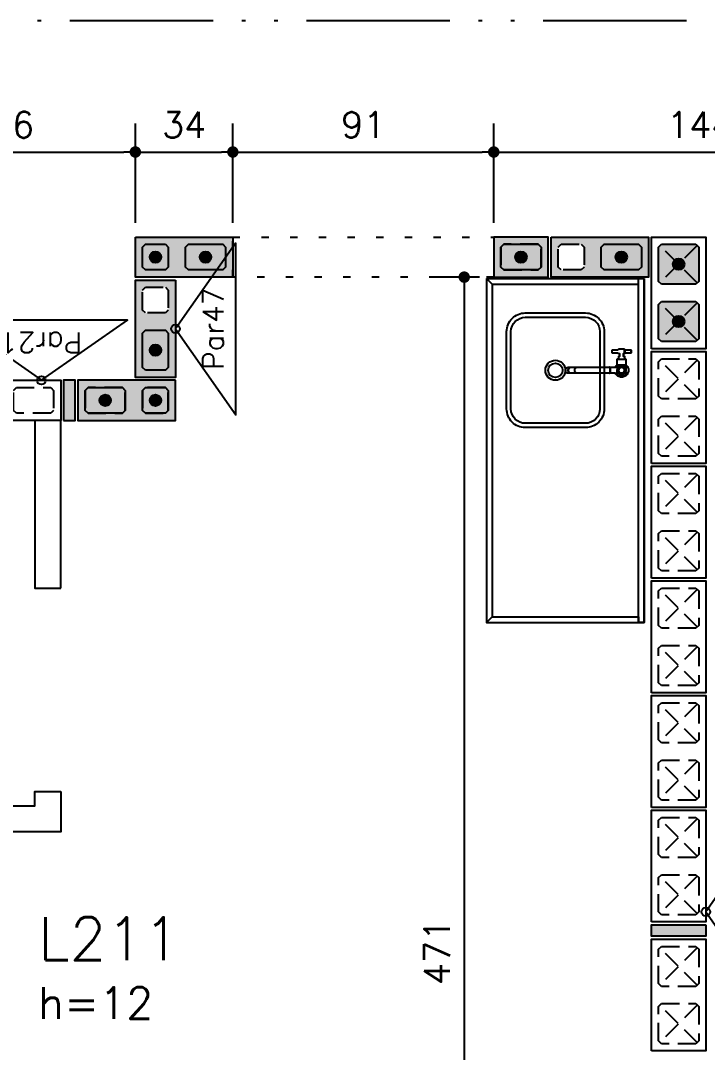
# Model space of a CAD drawing. Extents: x -14651 to 3496, y -7403 to -1290.
# Drawn here: x 2634.5 to 2874, y -6949.1 to -6589.1 of the extents above; entities that cross this region are included whole.
import ezdxf
from ezdxf.enums import TextEntityAlignment as Align

# ---------------------------------------------------------------- set-up
doc = ezdxf.new("R2010")
doc.units = 0
doc.header["$LTSCALE"] = 25
for name, pattern in [('DASHED2', [0.375, 0.25, -0.125]), ('ESTILO_TQS_0002', [0.4, 0.1, -0.3]), ('ESTILO_TQS_0004', [3.3, 2, -0.4, 0.05, -0.4, 0.05, -0.4])]:
    doc.linetypes.add(name, pattern=pattern)
for name, color, linetype in [('203', 1, 'DASHED2'), ('213', 252, 'Continuous'), ('241', 2, 'Continuous'), ('247', 50, 'Continuous'), ('248', 100, 'Continuous'), ('253', 251, 'Continuous'), ('ALVENARIA NÃO ESTRUTURAL', 242, 'Continuous'), ('Arranque', 14, 'Continuous'), ('COTA', 1, 'Continuous'), ('EIXOS', 1, 'ESTILO_TQS_0004'), ('FERRO', 5, 'Continuous'), ('L-D', 2, 'Continuous'), ('L-N', 4, 'Continuous'), ('PORTA', 3, 'ESTILO_TQS_0002'), ('PROJ', 252, 'Continuous')]:
    doc.layers.add(name, color=color, linetype=linetype)
doc.styles.add('COTA', font='romans.shx')
doc.styles.get("Standard").update_dxf_attribs({"font": 'romans.shx'})
doc.dimstyles.new('forma', dxfattribs={"dimscale": 5, "dimtxt": 1.8, "dimasz": 0.8, "dimexe": 2, "dimexo": 1, "dimgap": 1, "dimtad": 1, "dimdec": 1, "dimzin": 9, "dimtxsty": 'COTA', "dimblk1": 'DOT', "dimblk2": 'DOT', "dimsah": 1, "dimcen": 0, "dimdle": 1, "dimclrd": 256, "dimclre": 256, "dimclrt": 2, "dimadec": 0, "dimazin": 0, "dimtfac": 1, "dimtdec": 0, "dimtmove": 0, "dimatfit": 3, "dimfxl": 1, "dimtolj": 1, "dimtzin": 0, "dimarcsym": 0})

# ---------------------------------------------------------------- blocks, each defined once
blk = doc.blocks.new('P4020')
blk.add_lwpolyline([(-19.5, -9.5), (19.5, -9.5), (19.5, 9.5), (-19.5, 9.5), (-19.5, -9.5)])
at = {"color": 1, "linetype": 'DASHED2'}
for points in [[(-17, -6), (-16, -7), (-4, -7), (-3, -6), (-3, 6), (-4, 7), (-16, 7), (-17, 6), (-17, -6)], [(3, -6), (4, -7), (16, -7), (17, -6), (17, 6), (16, 7), (4, 7), (3, 6), (3, -6)]]:
    blk.add_lwpolyline(points, dxfattribs=at)
at = {"layer": '203', "color": 253}
for p, q in [((-16.5, 6.5), (-3.5, -6.5)), ((-3.5, 6.5), (-16.5, -6.5)), ((16.5, 6.5), (3.5, -6.5)), ((3.5, 6.5), (16.5, -6.5))]:
    blk.add_line(p, q, dxfattribs=at)
blk = doc.blocks.new('P0520')
at = {"layer": '253'}
blk.add_hatch(color=129, dxfattribs=at).paths.add_polyline_path([(2, 9.5), (-2, 9.5), (-2, -9.5), (2, -9.5)])
blk.add_lwpolyline([(2, 9.5), (-2, 9.5), (-2, -9.5), (2, -9.5), (2, 9.5)])
blk = doc.blocks.new('P4015', base_point=(5842102.11612, -8124149.02973))
blk.add_lwpolyline([(5842082.61612, -8124156.02973), (5842121.61612, -8124156.02973), (5842121.61612, -8124142.02973), (5842082.61612, -8124142.02973), (5842082.61612, -8124156.02973)])
at = {"color": 1, "linetype": 'DASHED2'}
for points in [[(5842085.11612, -8124152.52973), (5842086.11612, -8124153.52973), (5842098.11612, -8124153.52973), (5842099.11612, -8124152.52973), (5842099.11612, -8124145.52973), (5842098.11612, -8124144.52973), (5842086.11612, -8124144.52973), (5842085.11612, -8124145.52973), (5842085.11612, -8124152.52973)], [(5842105.11612, -8124152.52973), (5842106.11612, -8124153.52973), (5842118.11612, -8124153.52973), (5842119.11612, -8124152.52973), (5842119.11612, -8124145.52973), (5842118.11612, -8124144.52973), (5842106.11612, -8124144.52973), (5842105.11612, -8124145.52973), (5842105.11612, -8124152.52973)]]:
    blk.add_lwpolyline(points, dxfattribs=at)
blk = doc.blocks.new('P3515')
at = {"layer": '248'}
h = blk.add_hatch(color=100, dxfattribs=at)
h.paths.add_polyline_path([(17, 7), (-17, 7), (-17, -7), (17, -7)])
h.paths.add_polyline_path([(-5.5, -3.5), (-6.5, -4.5), (-13.5, -4.5), (-14.5, -3.5), (-14.5, 3.5), (-13.5, 4.5), (-6.5, 4.5), (-5.5, 3.5)], flags=16)
h.paths.add_polyline_path([(0.5, 3.5), (1.5, 4.5), (13.5, 4.5), (14.5, 3.5), (14.5, -3.5), (13.5, -4.5), (1.5, -4.5), (0.5, -3.5)], flags=16)
blk.add_lwpolyline([(-17, -7), (17, -7), (17, 7), (-17, 7), (-17, -7)])
at = {"color": 1, "linetype": 'DASHED2'}
for points in [[(-14.5, -3.5), (-13.5, -4.5), (-6.5, -4.5), (-5.5, -3.5), (-5.5, 3.5), (-6.5, 4.5), (-13.5, 4.5), (-14.5, 3.5), (-14.5, -3.5)], [(0.5, -3.5), (1.5, -4.5), (13.5, -4.5), (14.5, -3.5), (14.5, 3.5), (13.5, 4.5), (1.5, 4.5), (0.5, 3.5), (0.5, -3.5)]]:
    blk.add_lwpolyline(points, dxfattribs=at)
blk = doc.blocks.new('P0515')
at = {"layer": '253'}
blk.add_hatch(color=210, dxfattribs=at).paths.add_polyline_path([(-2, -7), (2, -7), (2, 7), (-2, 7)])
blk.add_lwpolyline([(-2, -7), (2, -7), (2, 7), (-2, 7), (-2, -7)])
blk = doc.blocks.new('P2015')
at = {"layer": '247'}
h = blk.add_hatch(color=50, dxfattribs=at)
h.paths.add_polyline_path([(9.5, 7), (-9.5, 7), (-9.5, -7), (9.5, -7)])
h.paths.add_polyline_path([(6, -4.5), (-6, -4.5), (-7, -3.5), (-7, 3.5), (-6, 4.5), (6, 4.5), (7, 3.5), (7, -3.5)], flags=16)
blk.add_lwpolyline([(-9.5, -7), (9.5, -7), (9.5, 7), (-9.5, 7), (-9.5, -7)])
at = {"color": 1, "linetype": 'DASHED2'}
blk.add_lwpolyline([(-7, -3.5), (-6, -4.5), (6, -4.5), (7, -3.5), (7, 3.5), (6, 4.5), (-6, 4.5), (-7, 3.5), (-7, -3.5)], dxfattribs=at)
blk = doc.blocks.new('GR-1409')
at = {"layer": '213'}
h = blk.add_hatch(color=256, dxfattribs=at)
h.paths.add_polyline_path([(-6, 4.5), (-7, 3.5), (-7, -3.5), (-6, -4.5), (6, -4.5), (7, -3.5), (7, 3.5), (6, 4.5)])
h.paths.add_polyline_path([(-2, 0, 1), (2, 0, 1)], flags=16)
at = {"layer": 'Arranque'}
blk.add_hatch(color=256, dxfattribs=at).paths.add_polyline_path([(-2, 0, 1), (2, 0, 1)])
at = {"layer": '213'}
blk.add_lwpolyline([(-7, 3.5), (-6, 4.5), (6, 4.5), (7, 3.5), (7, -3.5), (6, -4.5), (-6, -4.5), (-7, -3.5), (-7, 3.5)], dxfattribs=at)
at = {"layer": 'FERRO', "linetype": 'Continuous'}
blk.add_circle((0, 0), 2, dxfattribs=at)
blk = doc.blocks.new('GR-0909')
at = {"layer": '213'}
h = blk.add_hatch(color=256, dxfattribs=at)
h.paths.add_polyline_path([(3.5, -4.5), (4.5, -3.5), (4.500001, 3.5), (3.500001, 4.5), (-3.499999, 4.5), (-4.499999, 3.5), (-4.5, -3.5), (-3.5, -4.5)])
h.paths.add_polyline_path([(-2, 0, -1), (2, 0, -1)], flags=16)
at = {"layer": 'Arranque'}
blk.add_hatch(color=256, dxfattribs=at).paths.add_polyline_path([(2, 0, 1), (-2, 0, 1)])
at = {"layer": '213'}
blk.add_lwpolyline([(3.500001, 4.5), (4.500001, 3.5), (4.5, -3.5), (3.5, -4.5), (-3.5, -4.5), (-4.5, -3.5), (-4.499999, 3.5), (-3.499999, 4.5), (3.500001, 4.5)], dxfattribs=at)
at = {"layer": 'FERRO', "linetype": 'Continuous'}
blk.add_circle((0, 0), 2, dxfattribs=at)
blk = doc.blocks.new('GR-1414')
at = {"layer": '213'}
h = blk.add_hatch(color=256, dxfattribs=at)
h.paths.add_polyline_path([(6, -7), (7, -6), (7, 6), (6, 7), (-6, 7), (-7, 6), (-7, -6), (-6, -7)])
h.paths.add_polyline_path([(2, 0, 1), (-2, 0, 1)], flags=16)
at = {"layer": 'Arranque'}
blk.add_hatch(color=256, dxfattribs=at).paths.add_polyline_path([(2, 0, 1), (-2, 0, 1)])
at = {"layer": '213'}
for p, q in [((-7, 6), (-6, 7)), ((-7, -6), (-7, 6)), ((-6, 7), (6, 7)), ((6, 7), (7, 6)), ((7, 6), (7, -6)), ((-6, -7), (-7, -6)), ((6, -7), (-6, -7)), ((7, -6), (6, -7))]:
    blk.add_line(p, q, dxfattribs=at)
at = {"layer": 'FERRO', "linetype": 'Continuous'}
blk.add_circle((0, 0), 2, dxfattribs=at)
blk = doc.blocks.new('_IDNPAR_2')
at = {"color": 3}
blk.add_lwpolyline([(1, -0.7), (0, 0), (-1, -0.7)], close=True, dxfattribs=at)
blk.add_circle((0, 0), 0.05, dxfattribs=at)
at = {"layer": '247', "color": 2, "style": 'COTA', "flags": 8}
blk.add_attdef('ID', text='', height=0.24, dxfattribs=at).set_placement((0, -0.438), align=Align.MIDDLE_CENTER)
blk = doc.blocks.new('_Dot')
at = {"color": 0, "linetype": 'ByBlock', "lineweight": -2}
blk.add_line((-0.5, 0), (-1, 0), dxfattribs=at)
at = {"color": 0, "linetype": 'ByBlock', "const_width": 0.5}
blk.add_lwpolyline([(-0.25, 0, 1), (0.25, 0, 1)], format="xyb", close=True, dxfattribs=at)
blk = doc.blocks.new('*D205')
at = {"layer": 'COTA', "lineweight": -2, "transparency": 16777216}
for p, q in [((2588.52, -6659.6), (2588.52, -6624.94)), ((2674.52, -6659.6), (2674.52, -6624.94)), ((2592.52, -6634.94), (2670.52, -6634.94))]:
    blk.add_line(p, q, dxfattribs=at)
at = {"layer": 'Defpoints', "color": 0, "transparency": 16777216}
for p in [(2674.52, -6634.94), (2588.52, -6664.6), (2674.52, -6664.6)]:
    blk.add_point(p, dxfattribs=at)
at = {"layer": 'COTA', "lineweight": -2, "transparency": 16777216, "xscale": 4, "yscale": 4, "zscale": 4, "rotation": 180}
blk.add_blockref('_Dot', (2588.52, -6634.94), dxfattribs=at)
at = {"layer": 'COTA', "lineweight": -2, "transparency": 16777216, "xscale": 4, "yscale": 4, "zscale": 4}
blk.add_blockref('_Dot', (2674.52, -6634.94), dxfattribs=at)
at = {"layer": 'COTA', "color": 2, "transparency": 16777216, "insert": (2631.52, -6625.44), "char_height": 9, "attachment_point": 5, "style": 'COTA'}
blk.add_mtext('\\A1;86 ', dxfattribs=at)
blk = doc.blocks.new('*D206')
at = {"layer": 'COTA', "lineweight": -2, "transparency": 16777216}
for p, q in [((2674.52, -6659.6), (2674.52, -6624.94)), ((2708.52, -6659.6), (2708.52, -6624.94)), ((2678.52, -6634.94), (2704.52, -6634.94))]:
    blk.add_line(p, q, dxfattribs=at)
at = {"layer": 'Defpoints', "color": 0, "transparency": 16777216}
for p in [(2708.52, -6634.94), (2674.52, -6664.6), (2708.52, -6664.6)]:
    blk.add_point(p, dxfattribs=at)
at = {"layer": 'COTA', "lineweight": -2, "transparency": 16777216, "xscale": 4, "yscale": 4, "zscale": 4, "rotation": 180}
blk.add_blockref('_Dot', (2674.52, -6634.94), dxfattribs=at)
at = {"layer": 'COTA', "lineweight": -2, "transparency": 16777216, "xscale": 4, "yscale": 4, "zscale": 4}
blk.add_blockref('_Dot', (2708.52, -6634.94), dxfattribs=at)
at = {"layer": 'COTA', "color": 2, "transparency": 16777216, "insert": (2691.52, -6625.44), "char_height": 9, "attachment_point": 5, "style": 'COTA'}
blk.add_mtext('\\A1;34 ', dxfattribs=at)
blk = doc.blocks.new('*D207')
at = {"layer": 'COTA', "lineweight": -2, "transparency": 16777216}
for p, q in [((2708.52, -6659.6), (2708.52, -6624.94)), ((2799.52, -6659.6), (2799.52, -6624.94)), ((2712.52, -6634.94), (2795.52, -6634.94))]:
    blk.add_line(p, q, dxfattribs=at)
at = {"layer": 'Defpoints', "color": 0, "transparency": 16777216}
for p in [(2799.52, -6634.94), (2708.52, -6664.6), (2799.52, -6664.6)]:
    blk.add_point(p, dxfattribs=at)
at = {"layer": 'COTA', "lineweight": -2, "transparency": 16777216, "xscale": 4, "yscale": 4, "zscale": 4, "rotation": 180}
blk.add_blockref('_Dot', (2708.52, -6634.94), dxfattribs=at)
at = {"layer": 'COTA', "lineweight": -2, "transparency": 16777216, "xscale": 4, "yscale": 4, "zscale": 4}
blk.add_blockref('_Dot', (2799.52, -6634.94), dxfattribs=at)
at = {"layer": 'COTA', "color": 2, "transparency": 16777216, "insert": (2754.02, -6625.44), "char_height": 9, "attachment_point": 5, "style": 'COTA'}
blk.add_mtext('\\A1;91 ', dxfattribs=at)
blk = doc.blocks.new('*D208')
at = {"layer": 'COTA', "lineweight": -2, "transparency": 16777216}
for p, q in [((2799.52, -6659.6), (2799.52, -6624.94)), ((2943.52, -6659.6), (2943.52, -6624.94)), ((2803.52, -6634.94), (2939.52, -6634.94))]:
    blk.add_line(p, q, dxfattribs=at)
at = {"layer": 'Defpoints', "color": 0, "transparency": 16777216}
for p in [(2943.52, -6634.94), (2799.52, -6664.6), (2943.52, -6664.6)]:
    blk.add_point(p, dxfattribs=at)
at = {"layer": 'COTA', "lineweight": -2, "transparency": 16777216, "xscale": 4, "yscale": 4, "zscale": 4, "rotation": 180}
blk.add_blockref('_Dot', (2799.52, -6634.94), dxfattribs=at)
at = {"layer": 'COTA', "lineweight": -2, "transparency": 16777216, "xscale": 4, "yscale": 4, "zscale": 4}
blk.add_blockref('_Dot', (2943.52, -6634.94), dxfattribs=at)
at = {"layer": 'COTA', "color": 2, "transparency": 16777216, "insert": (2871.52, -6625.44), "char_height": 9, "attachment_point": 5, "style": 'COTA'}
blk.add_mtext('\\A1;144 ', dxfattribs=at)
blk = doc.blocks.new('*D224')
at = {"layer": 'COTA', "lineweight": -2, "transparency": 16777216}
for p, q in [((2794.52, -6678.6), (2779.23, -6678.6)), ((2789.23, -6682.6), (2789.23, -7145.6)), ((2794.52, -7149.6), (2779.23, -7149.6))]:
    blk.add_line(p, q, dxfattribs=at)
at = {"layer": 'Defpoints', "color": 0, "transparency": 16777216}
for p in [(2799.52, -6678.6), (2789.23, -7149.6), (2799.52, -7149.6)]:
    blk.add_point(p, dxfattribs=at)
at = {"layer": 'COTA', "lineweight": -2, "transparency": 16777216, "xscale": 4, "yscale": 4, "zscale": 4}
for p, rotation in [((2789.23, -6678.6), 90), ((2789.23, -7149.6), 270)]:
    blk.add_blockref('_Dot', p, dxfattribs=dict(at, rotation=rotation))
at = {"layer": 'COTA', "color": 2, "transparency": 16777216, "insert": (2779.73, -6914.1), "char_height": 9, "attachment_point": 5, "rotation": 90, "style": 'COTA'}
blk.add_mtext('\\A1;471 ', dxfattribs=at)
blk = doc.blocks.new('proj-terreo-1')
at = {"layer": 'ALVENARIA NÃO ESTRUTURAL'}
for points in [[(4372.41, 563.87), (4372.41, 622.37), (4363.41, 622.37), (4363.41, 563.87), (4372.41, 563.87)], [(4372.41, 492.87), (4372.41, 478.87), (4197.41, 478.87), (4197.41, 487.87), (4363.41, 487.87), (4363.41, 492.87)]]:
    blk.add_lwpolyline(points, close=True, dxfattribs=at)
at = {"layer": 'PROJ'}
for p, q in [((4571.19, 646.97), (4571.19, 645.86)), ((4566.48, 641.72), (4569.48, 641.72)), ((4566.48, 640.92), (4566.48, 641.72)), ((4566.5, 643.73), (4569.46, 643.73)), ((4566.78, 641.72), (4566.78, 641.82)), ((4567.95, 640.92), (4567.91, 640.92)), ((4567.98, 640.92), (4567.95, 640.92)), ((4569.18, 641.82), (4569.18, 641.72)), ((4569.48, 641.72), (4569.48, 639.92)), ((4567.91, 638.82), (4567.94, 638.82)), ((4567.94, 638.82), (4567.98, 638.82)), ((4569.48, 639.92), (4569.48, 639.92))]:
    blk.add_line(p, q, dxfattribs=at)
for points in [[(4520.91, 671.87), (4522.91, 669.87), (4522.91, 553.87), (4520.91, 551.87)], [(4520.91, 671.87), (4520.91, 551.87), (4575.91, 551.87), (4575.91, 671.87)], [(4520.91, 671.87), (4575.91, 671.87)], [(4522.91, 669.87), (4573.91, 669.87), (4573.91, 671.87)], [(4575.91, 671.87), (4575.91, 551.87), (4573.91, 551.87), (4573.91, 671.87)], [(4575.91, 671.87), (4573.91, 671.87)], [(4550, 638.89), (4549.85, 638.96), (4549.72, 639.07), (4549.61, 639.2), (4549.52, 639.35), (4549.45, 639.51), (4549.41, 639.69), (4549.4, 639.87), (4549.41, 640.05), (4549.45, 640.23), (4549.52, 640.4), (4549.61, 640.55), (4549.72, 640.68), (4549.85, 640.78), (4550, 640.86), (4550, 640.86)], [(4550, 640.86), (4549.85, 640.78), (4549.72, 640.68), (4549.61, 640.55), (4549.52, 640.4), (4549.45, 640.23), (4549.41, 640.05), (4549.4, 639.87), (4549.41, 639.69), (4549.45, 639.51), (4549.52, 639.35), (4549.61, 639.2), (4549.72, 639.07), (4549.85, 638.96), (4550, 638.89), (4550, 638.88)], [(4565.81, 638.82), (4567.91, 638.82), (4567.99, 638.82), (4568.05, 638.83), (4568.11, 638.83), (4568.16, 638.84), (4568.19, 638.85), (4568.21, 638.85), (4568.23, 638.86), (4568.24, 638.86), (4568.26, 638.86), (4568.27, 638.87), (4568.29, 638.87), (4568.31, 638.88), (4568.32, 638.88), (4568.35, 638.89), (4568.36, 638.9), (4568.38, 638.9), (4568.39, 638.91), (4568.41, 638.92), (4568.44, 638.93), (4568.47, 638.95), (4568.5, 638.97), (4568.54, 638.99), (4568.57, 639.01), (4568.63, 639.05), (4568.68, 639.09), (4568.73, 639.14), (4568.78, 639.2), (4568.82, 639.26), (4568.87, 639.32), (4568.9, 639.38), (4568.94, 639.45), (4568.96, 639.52), (4568.99, 639.6), (4569, 639.67), (4569.02, 639.75), (4569.02, 639.82), (4569.02, 639.9), (4569.02, 639.98), (4569.01, 640.05), (4568.99, 640.13), (4568.97, 640.2), (4568.94, 640.27), (4568.91, 640.34), (4568.88, 640.41), (4568.84, 640.47), (4568.79, 640.53), (4568.74, 640.59), (4568.7, 640.63), (4568.66, 640.66), (4568.65, 640.68), (4568.63, 640.69), (4568.61, 640.7), (4568.6, 640.72), (4568.58, 640.73), (4568.56, 640.75), (4568.53, 640.76), (4568.51, 640.77), (4568.49, 640.79), (4568.45, 640.8), (4568.42, 640.82), (4568.39, 640.83), (4568.31, 640.86), (4568.22, 640.89), (4568.12, 640.91), (4568.02, 640.92), (4567.91, 640.92)], [(4565.81, 640.92), (4567.95, 640.92)], [(4565.81, 640.92), (4567.91, 640.92), (4567.99, 640.92), (4568.05, 640.92), (4568.11, 640.91), (4568.16, 640.9), (4568.19, 640.9), (4568.21, 640.89), (4568.23, 640.89), (4568.24, 640.88), (4568.26, 640.88), (4568.27, 640.88), (4568.29, 640.87), (4568.31, 640.87), (4568.32, 640.86), (4568.35, 640.85), (4568.36, 640.85), (4568.38, 640.84), (4568.39, 640.83), (4568.41, 640.83), (4568.44, 640.81), (4568.47, 640.8), (4568.5, 640.78), (4568.54, 640.76), (4568.57, 640.74), (4568.63, 640.7), (4568.68, 640.65), (4568.73, 640.6), (4568.78, 640.55), (4568.82, 640.49), (4568.87, 640.43), (4568.9, 640.36), (4568.94, 640.29), (4568.96, 640.22), (4568.99, 640.15), (4569, 640.07), (4569.02, 640), (4569.02, 639.92), (4569.02, 639.85), (4569.02, 639.77), (4569.01, 639.69), (4568.99, 639.62), (4568.97, 639.54), (4568.94, 639.47), (4568.91, 639.4), (4568.88, 639.34), (4568.84, 639.27), (4568.79, 639.21), (4568.74, 639.16), (4568.7, 639.12), (4568.66, 639.08), (4568.65, 639.07), (4568.63, 639.05), (4568.61, 639.04), (4568.6, 639.03), (4568.58, 639.01), (4568.56, 639), (4568.53, 638.99), (4568.51, 638.97), (4568.49, 638.96), (4568.45, 638.94), (4568.42, 638.93), (4568.39, 638.91), (4568.31, 638.88), (4568.22, 638.86), (4568.12, 638.84), (4568.02, 638.83), (4567.91, 638.82)], [(4566.57, 641.82), (4569.39, 641.82)], [(4570.14, 638.82), (4568.05, 638.82), (4567.97, 638.82), (4567.9, 638.83), (4567.84, 638.83), (4567.79, 638.84), (4567.77, 638.85), (4567.75, 638.85), (4567.73, 638.86), (4567.71, 638.86), (4567.7, 638.86), (4567.68, 638.87), (4567.67, 638.87), (4567.65, 638.88), (4567.63, 638.88), (4567.61, 638.89), (4567.6, 638.9), (4567.58, 638.9), (4567.56, 638.91), (4567.54, 638.92), (4567.52, 638.93), (4567.48, 638.95), (4567.45, 638.97), (4567.42, 638.99), (4567.39, 639.01), (4567.33, 639.05), (4567.28, 639.09), (4567.23, 639.14), (4567.18, 639.2), (4567.13, 639.26), (4567.09, 639.32), (4567.05, 639.38), (4567.02, 639.45), (4566.99, 639.52), (4566.97, 639.6), (4566.95, 639.67), (4566.94, 639.75), (4566.93, 639.82), (4566.93, 639.9), (4566.94, 639.98), (4566.95, 640.05), (4566.96, 640.13), (4566.99, 640.2), (4567.01, 640.27), (4567.04, 640.34), (4567.08, 640.41), (4567.12, 640.47), (4567.16, 640.53), (4567.21, 640.59), (4567.25, 640.63), (4567.29, 640.66), (4567.31, 640.68), (4567.33, 640.69), (4567.34, 640.7), (4567.36, 640.72), (4567.38, 640.73), (4567.4, 640.75), (4567.42, 640.76), (4567.45, 640.77), (4567.47, 640.79), (4567.5, 640.8), (4567.53, 640.82), (4567.57, 640.83), (4567.65, 640.86), (4567.74, 640.89), (4567.84, 640.91), (4567.94, 640.92), (4568.05, 640.92)], [(4570.14, 640.92), (4568.01, 640.92)], [(4565.81, 638.82), (4567.95, 638.82)], [(4569.39, 637.92), (4566.57, 637.92)], [(4566.57, 637.92), (4569.39, 637.92)], [(4522.91, 553.87), (4573.91, 553.87), (4573.91, 551.87)]]:
    blk.add_lwpolyline(points, dxfattribs=at)
for points in [[(4534.41, 659.87), (4555.41, 659.87, -0.414214), (4561.91, 653.37), (4561.91, 626.37, -0.414214), (4555.41, 619.87), (4534.41, 619.87, -0.414214), (4527.91, 626.37), (4527.91, 653.37, -0.414214)], [(4534.41, 658.37), (4555.41, 658.37, -0.414214), (4560.41, 653.37), (4560.41, 626.37, -0.414214), (4555.41, 621.37), (4534.41, 621.37, -0.414214), (4529.41, 626.37), (4529.41, 653.37, -0.414214)], [(4569.18, 641.82), (4569.18, 641.72), (4569.48, 641.72), (4569.48, 639.9), (4569.48, 639.92), (4569.48, 639.92), (4569.48, 639.75), (4569.44, 639.51), (4569.36, 639.28), (4569.24, 639.06), (4569.1, 638.87), (4568.92, 638.7), (4568.77, 638.59), (4568.55, 638.48), (4568.31, 638.41), (4568.07, 638.37), (4567.98, 638.37), (4567.73, 638.39), (4567.5, 638.45), (4567.27, 638.55), (4567.19, 638.59), (4566.99, 638.74), (4566.9, 638.82), (4567.92, 638.82), (4567.93, 638.82, -0.956818), (4567.93, 640.92), (4567.92, 640.92, -0.005512), (4567.94, 640.92), (4567.91, 640.92), (4566.48, 640.92), (4566.48, 641.72), (4566.78, 641.72), (4566.78, 641.82)], [(4566.78, 637.92), (4566.78, 638.02), (4566.48, 638.02), (4566.48, 639.84), (4566.48, 639.82), (4566.48, 639.82), (4566.48, 639.99), (4566.52, 640.23), (4566.6, 640.47), (4566.71, 640.68), (4566.86, 640.88), (4567.04, 641.05), (4567.19, 641.15), (4567.41, 641.26), (4567.64, 641.34), (4567.88, 641.37), (4567.98, 641.38), (4568.22, 641.36), (4568.46, 641.3), (4568.68, 641.2), (4568.77, 641.15), (4568.96, 641.01), (4569.05, 640.92), (4568.03, 640.92), (4568.02, 640.92, -0.956818), (4568.03, 638.82), (4568.04, 638.82, -0.005512), (4568.02, 638.82), (4568.05, 638.82), (4569.48, 638.82), (4569.48, 638.02), (4569.18, 638.02), (4569.18, 637.92)], [(4569.18, 637.92), (4569.18, 638.02), (4569.48, 638.02), (4569.48, 639.84), (4569.48, 639.82), (4569.48, 639.82), (4569.48, 639.99), (4569.44, 640.23), (4569.36, 640.47), (4569.24, 640.68), (4569.1, 640.88), (4568.92, 641.05), (4568.77, 641.15), (4568.55, 641.26), (4568.31, 641.34), (4568.07, 641.37), (4567.98, 641.38), (4567.73, 641.36), (4567.5, 641.3), (4567.27, 641.2), (4567.19, 641.15), (4566.99, 641.01), (4566.9, 640.92), (4567.92, 640.92), (4567.93, 640.92, 0.956818), (4567.93, 638.82), (4567.92, 638.82, 0.005512), (4567.94, 638.82), (4567.91, 638.82), (4566.48, 638.82), (4566.48, 638.02), (4566.78, 638.02), (4566.78, 637.92)]]:
    blk.add_lwpolyline(points, format="xyb", close=True, dxfattribs=at)
for points in [[(4569.23, 646.92), (4569.22, 646.9), (4569.21, 646.88), (4569.19, 646.86), (4569.18, 646.83), (4569.17, 646.8), (4569.15, 646.77), (4569.14, 646.73), (4569.12, 646.69), (4569.11, 646.66), (4569.11, 646.63), (4569.1, 646.6), (4569.09, 646.58), (4569.09, 646.55), (4569.08, 646.53), (4569.08, 646.5), (4569.08, 646.47), (4569.08, 646.44), (4569.08, 646.41), (4569.08, 646.39), (4569.08, 646.36), (4569.08, 646.33), (4569.09, 646.29), (4569.09, 646.25), (4569.1, 646.21), (4569.11, 646.18), (4569.12, 646.14), (4569.14, 646.11), (4569.15, 646.07), (4569.16, 646.04), (4569.18, 646.01), (4569.19, 645.98), (4569.2, 645.96), (4569.21, 645.94), (4569.22, 645.92), (4569.23, 645.91), (4569.22, 645.91), (4569.2, 645.9), (4569.19, 645.89), (4569.17, 645.88), (4569.16, 645.87), (4569.15, 645.86), (4569.14, 645.85), (4569.14, 645.83), (4569.13, 645.81), (4569.11, 645.86), (4569.09, 645.92), (4569.06, 645.99), (4569.04, 646.07), (4569.02, 646.16), (4569, 646.25), (4568.99, 646.34), (4568.99, 646.43), (4568.99, 646.51), (4569, 646.58), (4569.01, 646.63), (4569.02, 646.69), (4569.03, 646.74), (4569.05, 646.79), (4569.07, 646.85), (4569.09, 646.92), (4569.12, 646.98), (4569.14, 647.03), (4569.15, 647.04), (4569.14, 647.03), (4569.13, 647.01), (4569.12, 646.99), (4569.11, 646.97), (4569.1, 646.94), (4569.09, 646.91), (4569.07, 646.87), (4569.06, 646.83), (4569.05, 646.79), (4569.03, 646.74), (4569.02, 646.69), (4569.01, 646.63), (4569.01, 646.6), (4569, 646.56), (4569, 646.53), (4568.99, 646.49), (4568.99, 646.45), (4568.99, 646.41), (4568.99, 646.37), (4569, 646.32), (4569, 646.27), (4569.01, 646.22), (4569.01, 646.18), (4569.02, 646.13), (4569.03, 646.09), (4569.05, 646.05), (4569.06, 646.01), (4569.07, 645.97), (4569.08, 645.93), (4569.1, 645.9), (4569.11, 645.87), (4569.12, 645.85), (4569.13, 645.83), (4569.13, 645.82), (4569.15, 645.86), (4569.19, 645.9), (4569.23, 645.91), (4569.21, 645.95), (4569.18, 645.99), (4569.16, 646.06), (4569.13, 646.12), (4569.11, 646.2), (4569.09, 646.27), (4569.08, 646.34), (4569.08, 646.4), (4569.08, 646.46), (4569.08, 646.51), (4569.09, 646.58), (4569.11, 646.64), (4569.13, 646.71), (4569.16, 646.78), (4569.19, 646.84), (4569.22, 646.9)], [(4569.24, 647.06), (4569.23, 647.04), (4569.22, 647.02), (4569.2, 647), (4569.19, 646.97), (4569.18, 646.94), (4569.16, 646.91), (4569.15, 646.87), (4569.13, 646.83), (4569.12, 646.8), (4569.12, 646.77), (4569.11, 646.74), (4569.1, 646.72), (4569.1, 646.69), (4569.09, 646.67), (4569.09, 646.64), (4569.09, 646.61), (4569.09, 646.58), (4569.09, 646.55), (4569.09, 646.53), (4569.09, 646.5), (4569.09, 646.47), (4569.1, 646.43), (4569.1, 646.39), (4569.11, 646.35), (4569.12, 646.32), (4569.13, 646.28), (4569.15, 646.25), (4569.16, 646.21), (4569.17, 646.18), (4569.19, 646.15), (4569.2, 646.12), (4569.21, 646.1), (4569.22, 646.08), (4569.23, 646.06), (4569.24, 646.05), (4569.23, 646.05), (4569.21, 646.04), (4569.2, 646.03), (4569.18, 646.03), (4569.17, 646.01), (4569.16, 646), (4569.15, 645.99), (4569.15, 645.97), (4569.14, 645.95), (4569.12, 646), (4569.1, 646.06), (4569.07, 646.13), (4569.05, 646.21), (4569.03, 646.3), (4569.01, 646.39), (4569, 646.48), (4569, 646.57), (4569, 646.65), (4569.01, 646.72), (4569.02, 646.78), (4569.03, 646.83), (4569.04, 646.88), (4569.06, 646.93), (4569.08, 646.99), (4569.1, 647.06), (4569.13, 647.12), (4569.15, 647.17), (4569.15, 647.18), (4569.15, 647.17), (4569.14, 647.15), (4569.13, 647.13), (4569.12, 647.11), (4569.11, 647.08), (4569.1, 647.05), (4569.08, 647.01), (4569.07, 646.97), (4569.06, 646.93), (4569.04, 646.88), (4569.03, 646.83), (4569.02, 646.78), (4569.02, 646.74), (4569.01, 646.7), (4569.01, 646.67), (4569, 646.63), (4569, 646.59), (4569, 646.55), (4569, 646.51), (4569, 646.46), (4569.01, 646.41), (4569.02, 646.36), (4569.02, 646.32), (4569.03, 646.28), (4569.04, 646.23), (4569.05, 646.19), (4569.07, 646.15), (4569.08, 646.11), (4569.09, 646.07), (4569.11, 646.04), (4569.12, 646.01), (4569.13, 645.99), (4569.13, 645.97), (4569.14, 645.96), (4569.16, 646), (4569.2, 646.04), (4569.24, 646.05), (4569.22, 646.09), (4569.19, 646.13), (4569.17, 646.2), (4569.14, 646.26), (4569.12, 646.34), (4569.1, 646.41), (4569.09, 646.48), (4569.09, 646.54), (4569.09, 646.6), (4569.09, 646.65), (4569.1, 646.72), (4569.12, 646.79), (4569.14, 646.85), (4569.17, 646.92), (4569.2, 646.98), (4569.23, 647.04)], [(4563.91, 638.91), (4563.93, 638.97), (4563.96, 639.05), (4563.98, 639.13), (4563.99, 639.18), (4564.01, 639.24), (4564.02, 639.31), (4564.03, 639.38), (4564.04, 639.45), (4564.04, 639.53), (4564.05, 639.61), (4564.05, 639.7), (4564.06, 639.79), (4564.06, 639.87), (4564.06, 639.96), (4564.05, 640.05), (4564.05, 640.13), (4564.04, 640.21), (4564.04, 640.29), (4564.03, 640.37), (4564.02, 640.44), (4564.01, 640.5), (4563.99, 640.56), (4563.98, 640.62), (4563.96, 640.69), (4563.93, 640.77), (4563.91, 640.83), (4563.88, 640.87), (4563.84, 640.91), (4563.83, 640.92), (4563.84, 640.91), (4563.86, 640.9), (4563.87, 640.88), (4563.89, 640.86), (4563.9, 640.84), (4563.91, 640.82), (4563.93, 640.79), (4563.94, 640.75), (4563.95, 640.71), (4563.97, 640.67), (4563.98, 640.62), (4563.99, 640.56), (4564.01, 640.5), (4564.02, 640.44), (4564.03, 640.37), (4564.04, 640.29), (4564.04, 640.21), (4564.05, 640.13), (4564.05, 640.05), (4564.06, 639.96), (4564.06, 639.87), (4564.06, 639.79), (4564.05, 639.7), (4564.05, 639.61), (4564.04, 639.53), (4564.04, 639.45), (4564.03, 639.38), (4564.02, 639.31), (4564.01, 639.24), (4563.99, 639.18), (4563.98, 639.13), (4563.97, 639.08), (4563.95, 639.03), (4563.94, 638.99), (4563.93, 638.96), (4563.91, 638.93), (4563.9, 638.9), (4563.89, 638.88), (4563.87, 638.86), (4563.86, 638.85), (4563.83, 638.83), (4563.81, 638.82), (4563.84, 638.83), (4563.88, 638.87)], [(4563.91, 640.83), (4563.93, 640.77), (4563.96, 640.69), (4563.98, 640.62), (4563.99, 640.56), (4564.01, 640.5), (4564.02, 640.44), (4564.03, 640.37), (4564.04, 640.29), (4564.04, 640.21), (4564.05, 640.13), (4564.05, 640.05), (4564.06, 639.96), (4564.06, 639.87), (4564.06, 639.79), (4564.05, 639.7), (4564.05, 639.61), (4564.04, 639.53), (4564.04, 639.45), (4564.03, 639.38), (4564.02, 639.31), (4564.01, 639.24), (4563.99, 639.18), (4563.98, 639.13), (4563.96, 639.05), (4563.93, 638.97), (4563.91, 638.91), (4563.88, 638.87), (4563.84, 638.83), (4563.83, 638.83), (4563.84, 638.84), (4563.86, 638.85), (4563.87, 638.86), (4563.89, 638.88), (4563.9, 638.9), (4563.91, 638.93), (4563.93, 638.96), (4563.94, 638.99), (4563.95, 639.03), (4563.97, 639.08), (4563.98, 639.13), (4563.99, 639.18), (4564.01, 639.24), (4564.02, 639.31), (4564.03, 639.38), (4564.04, 639.45), (4564.04, 639.53), (4564.05, 639.61), (4564.05, 639.7), (4564.06, 639.79), (4564.06, 639.87), (4564.06, 639.96), (4564.05, 640.05), (4564.05, 640.13), (4564.04, 640.21), (4564.04, 640.29), (4564.03, 640.37), (4564.02, 640.44), (4564.01, 640.5), (4563.99, 640.56), (4563.98, 640.62), (4563.97, 640.67), (4563.95, 640.71), (4563.94, 640.75), (4563.93, 640.79), (4563.91, 640.82), (4563.9, 640.84), (4563.89, 640.86), (4563.87, 640.88), (4563.86, 640.9), (4563.83, 640.92), (4563.81, 640.92), (4563.84, 640.91), (4563.88, 640.87)]]:
    blk.add_lwpolyline(points, close=True, dxfattribs=at)
blk.add_polyline3d([(4549.28, 640.91, 0), (4550.15, 640.91, 0), (4550.31, 640.92, 0), (4552.56, 640.92, 0), (4565.81, 640.92, 0), (4565.97, 641.19, 0), (4566.15, 641.44, 0), (4566.37, 641.66, 0), (4566.57, 641.82, 0), (4566.5, 641.82, 0), (4566.5, 643.73, 0), (4566.6, 643.83, 0), (4566.88, 643.83, 0), (4566.98, 643.93, 0), (4566.98, 644.84, 0), (4567.37, 644.84, 0), (4567.37, 645.61, 0), (4567, 645.61, 0), (4566.8, 645.78, 0), (4566.7, 645.86, 0), (4564.77, 645.86, 0), (4564.67, 645.96, 0), (4564.67, 646.87, 0), (4564.77, 646.97, 0), (4566.7, 646.97, 0), (4566.8, 647.07, 0), (4566.8, 647.12, 0), (4566.9, 647.22, 0), (4567.13, 647.22, 0), (4567.13, 647.32, 0), (4567.89, 647.4, 0), (4568.07, 647.4, 0), (4568.83, 647.32, 0), (4568.83, 647.22, 0), (4569.06, 647.22, 0), (4569.16, 647.12, 0), (4569.16, 647.07, 0), (4569.26, 646.97, 0), (4571.19, 646.97, 0), (4571.29, 646.87, 0), (4571.29, 645.96, 0), (4571.19, 645.86, 0), (4569.25, 645.86, 0), (4569.15, 645.78, 0), (4568.96, 645.61, 0), (4568.59, 645.61, 0), (4568.59, 644.84, 0), (4568.98, 644.84, 0), (4568.98, 643.93, 0), (4569.08, 643.83, 0), (4569.36, 643.83, 0), (4569.46, 643.73, 0), (4569.46, 641.82, 0), (4569.39, 641.82, 0), (4569.63, 641.62, 0), (4569.84, 641.4, 0), (4570.02, 641.15, 0), (4570.17, 640.87, 0), (4570.28, 640.58, 0), (4570.35, 640.28, 0), (4570.38, 639.97, 0), (4570.38, 639.87, 0), (4570.36, 639.56, 0), (4570.3, 639.26, 0), (4570.21, 638.96, 0), (4570.07, 638.69, 0), (4569.9, 638.43, 0), (4569.7, 638.19, 0), (4569.47, 637.98, 0), (4569.21, 637.81, 0), (4568.94, 637.67, 0), (4568.64, 637.56, 0), (4568.34, 637.5, 0), (4568.03, 637.47, 0), (4567.98, 637.47, 0), (4567.67, 637.49, 0), (4567.36, 637.55, 0), (4567.07, 637.65, 0), (4566.79, 637.78, 0), (4566.53, 637.95, 0), (4566.3, 638.15, 0), (4566.09, 638.38, 0), (4565.91, 638.64, 0), (4565.81, 638.82, 0), (4552.56, 638.82, 0), (4550.31, 638.82, 0), (4550.15, 638.84, 0), (4549.28, 638.84, 0), (4549.13, 638.85, 0), (4548.97, 638.9, 0), (4548.83, 638.98, 0), (4548.71, 639.08, 0), (4548.59, 639.21, 0), (4548.51, 639.35, 0), (4548.44, 639.52, 0), (4548.4, 639.69, 0), (4548.39, 639.87, 0), (4548.4, 640.05, 0), (4548.44, 640.23, 0), (4548.51, 640.39, 0), (4548.59, 640.54, 0), (4548.71, 640.66, 0), (4548.83, 640.77, 0), (4548.97, 640.84, 0), (4549.13, 640.89, 0), (4549.28, 640.91, 0)], close=True, dxfattribs=at)
for points in [[(4569.23, 645.91, 0), (4569.22, 645.92, 0), (4569.21, 645.94, 0), (4569.2, 645.96, 0), (4569.19, 645.98, 0), (4569.18, 646.01, 0), (4569.16, 646.04, 0), (4569.15, 646.07, 0), (4569.14, 646.11, 0), (4569.12, 646.14, 0), (4569.11, 646.18, 0), (4569.1, 646.21, 0), (4569.09, 646.25, 0), (4569.09, 646.29, 0), (4569.08, 646.33, 0), (4569.08, 646.36, 0), (4569.08, 646.39, 0), (4569.08, 646.41, 0), (4569.08, 646.44, 0), (4569.08, 646.47, 0), (4569.08, 646.5, 0), (4569.08, 646.53, 0), (4569.09, 646.55, 0), (4569.09, 646.58, 0), (4569.1, 646.6, 0), (4569.11, 646.63, 0), (4569.11, 646.66, 0), (4569.12, 646.69, 0), (4569.14, 646.73, 0), (4569.15, 646.77, 0), (4569.17, 646.8, 0), (4569.18, 646.83, 0), (4569.19, 646.86, 0), (4569.21, 646.88, 0), (4569.22, 646.9, 0), (4569.23, 646.92, 0), (4569.24, 646.94, 0), (4569.24, 646.95, 0), (4569.25, 646.96, 0), (4569.25, 646.96, 0), (4569.25, 646.97, 0), (4569.26, 646.97, 0)], [(4569.13, 645.81, 0), (4569.14, 645.83, 0), (4569.14, 645.85, 0), (4569.15, 645.86, 0), (4569.16, 645.87, 0), (4569.17, 645.88, 0), (4569.19, 645.89, 0), (4569.2, 645.9, 0), (4569.22, 645.91, 0), (4569.23, 645.91, 0)], [(4550.04, 638.87, 0), (4549.89, 638.93, 0), (4549.75, 639.02, 0), (4549.63, 639.13, 0), (4549.53, 639.27, 0), (4549.45, 639.42, 0), (4549.4, 639.59, 0), (4549.37, 639.77, 0), (4549.36, 639.95, 0), (4549.39, 640.13, 0), (4549.44, 640.3, 0), (4549.52, 640.45, 0), (4549.62, 640.59, 0), (4549.73, 640.71, 0), (4549.87, 640.8, 0), (4550.01, 640.87, 0), (4550.04, 640.88, 0)], [(4552.56, 638.82, 0), (4552.55, 638.82, 0), (4552.48, 638.83, 0), (4552.4, 638.84, 0), (4552.32, 638.86, 0), (4552.25, 638.89, 0), (4552.18, 638.92, 0), (4552.11, 638.96, 0), (4552.04, 639.01, 0), (4551.98, 639.06, 0), (4551.93, 639.12, 0), (4551.87, 639.18, 0), (4551.82, 639.25, 0), (4551.78, 639.33, 0), (4551.74, 639.4, 0), (4551.71, 639.48, 0), (4551.69, 639.57, 0), (4551.67, 639.65, 0), (4551.65, 639.74, 0), (4551.65, 639.83, 0), (4551.65, 639.92, 0), (4551.65, 640.01, 0), (4551.67, 640.09, 0), (4551.69, 640.18, 0), (4551.71, 640.26, 0), (4551.74, 640.34, 0), (4551.78, 640.42, 0), (4551.82, 640.49, 0), (4551.87, 640.56, 0), (4551.93, 640.63, 0), (4551.98, 640.69, 0), (4552.04, 640.74, 0), (4552.11, 640.79, 0), (4552.18, 640.83, 0), (4552.25, 640.86, 0), (4552.32, 640.89, 0), (4552.4, 640.91, 0), (4552.48, 640.92, 0), (4552.55, 640.92, 0), (4552.56, 640.92, 0)], [(4563.8, 638.82, 0), (4563.81, 638.82, 0), (4563.83, 638.83, 0), (4563.84, 638.84, 0), (4563.86, 638.85, 0), (4563.87, 638.86, 0), (4563.89, 638.88, 0), (4563.9, 638.9, 0), (4563.91, 638.93, 0), (4563.93, 638.96, 0), (4563.94, 638.99, 0), (4563.95, 639.03, 0), (4563.97, 639.08, 0), (4563.98, 639.13, 0), (4563.99, 639.18, 0), (4564.01, 639.24, 0), (4564.02, 639.31, 0), (4564.03, 639.38, 0), (4564.04, 639.45, 0), (4564.04, 639.53, 0), (4564.05, 639.61, 0), (4564.05, 639.7, 0), (4564.06, 639.79, 0), (4564.06, 639.87, 0), (4564.06, 639.96, 0), (4564.05, 640.05, 0), (4564.05, 640.13, 0), (4564.04, 640.21, 0), (4564.04, 640.29, 0), (4564.03, 640.37, 0), (4564.02, 640.44, 0), (4564.01, 640.5, 0), (4563.99, 640.56, 0), (4563.98, 640.62, 0), (4563.97, 640.67, 0), (4563.95, 640.71, 0), (4563.94, 640.75, 0), (4563.93, 640.79, 0), (4563.91, 640.82, 0), (4563.9, 640.84, 0), (4563.89, 640.86, 0), (4563.87, 640.88, 0), (4563.86, 640.9, 0), (4563.84, 640.91, 0), (4563.83, 640.92, 0), (4563.81, 640.92, 0), (4563.8, 640.92, 0)], [(4569.48, 639.92, 0), (4569.48, 639.94, 0), (4569.48, 639.98, 0), (4569.47, 640.06, 0), (4569.46, 640.17, 0), (4569.43, 640.32, 0), (4569.4, 640.46, 0), (4569.35, 640.62, 0), (4569.28, 640.78, 0), (4569.2, 640.93, 0), (4569.1, 641.08, 0), (4569.02, 641.18, 0), (4568.93, 641.27, 0), (4568.87, 641.33, 0), (4568.8, 641.39, 0), (4568.72, 641.44, 0), (4568.65, 641.49, 0), (4568.57, 641.53, 0), (4568.49, 641.57, 0), (4568.4, 641.6, 0), (4568.32, 641.63, 0), (4568.23, 641.65, 0), (4568.17, 641.66, 0), (4568.11, 641.67, 0), (4568.04, 641.67, 0), (4567.98, 641.68, 0), (4567.92, 641.67, 0), (4567.86, 641.67, 0), (4567.8, 641.66, 0), (4567.73, 641.65, 0), (4567.67, 641.64, 0), (4567.61, 641.62, 0), (4567.54, 641.6, 0), (4567.48, 641.57, 0), (4567.38, 641.53, 0), (4567.29, 641.48, 0), (4567.19, 641.41, 0), (4567.1, 641.34, 0), (4567.01, 641.26, 0), (4566.94, 641.17, 0), (4566.86, 641.08, 0), (4566.79, 640.98, 0), (4566.76, 640.92, 0)], [(4566.9, 640.92, 0), (4567.09, 641.08, 0), (4567.3, 641.21, 0), (4567.52, 641.31, 0), (4567.76, 641.36, 0), (4568.01, 641.38, 0), (4568.25, 641.35, 0), (4568.49, 641.29, 0), (4568.71, 641.19, 0), (4568.91, 641.05, 0), (4569.09, 640.88, 0), (4569.24, 640.69, 0), (4569.36, 640.47, 0), (4569.44, 640.24, 0), (4569.48, 640, 0), (4569.48, 639.75, 0), (4569.44, 639.51, 0), (4569.36, 639.28, 0), (4569.24, 639.06, 0), (4569.1, 638.87, 0), (4568.92, 638.7, 0), (4568.77, 638.59, 0)], [(4567.19, 638.59, 0), (4566.99, 638.74, 0), (4566.9, 638.82, 0)], [(4567.98, 638.37, 0), (4567.73, 638.39, 0), (4567.5, 638.45, 0), (4567.27, 638.55, 0), (4567.19, 638.59, 0)], [(4568.77, 638.59, 0), (4568.55, 638.48, 0), (4568.31, 638.41, 0), (4568.07, 638.37, 0), (4567.98, 638.37, 0)]]:
    blk.add_polyline3d(points, dxfattribs=at)
for radius in [3.5, 2.5]:
    blk.add_circle((4544.91, 639.87), radius, dxfattribs=at)
for centre, radius, start, end in [((4568.93, 645.73), 0.352, 22.2783, 29.8724), ((4568.94, 645.87), 0.352, 22.2783, 29.8724), ((4567.98, 639.87), 1.3, 53.7761, 306.2256), ((4567.98, 639.87), 1.2, 60.8896, 299.1129), ((4567.98, 639.87), 1.05, 91.7501, 268.7731), ((4567.98, 639.87), 1.05, 91.2269, 268.2499), ((4567.98, 639.87), 1.3, 233.7744, 126.2239), ((4567.98, 639.87), 1.3, 233.7761, 126.2256), ((4567.98, 639.87), 1.2, 240.8871, 119.1104), ((4567.98, 639.87), 1.2, 240.8896, 119.1129), ((4567.98, 639.87), 1.05, 271.2269, 88.2499)]:
    blk.add_arc(centre, radius, start, end, dxfattribs=at)

msp = doc.modelspace()

# ---------------------------------------------------------------- linework, layer by layer
at = {"layer": 'EIXOS'}
msp.add_line((11.7, -6589.1), (3495.96, -6589.1), dxfattribs=at)
at = {"layer": 'PORTA'}
msp.add_lwpolyline([(2708.52, -6664.6), (2799.52, -6664.6), (2799.52, -6678.6), (2708.52, -6678.6)], close=True, dxfattribs=at)

# ---------------------------------------------------------------- block references
for name, p in [('proj-terreo-1', (-1723.89, -7350.97)), ('GR-0909', (2681.52, -6671.6)), ('GR-1409', (2699.02, -6671.6)), ('GR-1409', (2809.02, -6671.6)), ('GR-1409', (2844.02, -6671.6)), ('GR-1414', (2864.02, -6674.1)), ('GR-1414', (2864.02, -6694.1)), ('GR-1409', (2664.02, -6721.6)), ('GR-0909', (2681.52, -6721.6))]:
    msp.add_blockref(name, p)
at = {"rotation": 90}
msp.add_blockref('GR-1409', (2681.52, -6704.1), dxfattribs=at)
at = {"layer": '241', "xscale": -1}
for name, p, rotation in [('P3515', (2691.52, -6671.6), 180), ('P3515', (2836.52, -6671.6), 180), ('P4020', (2864.02, -6684.1), 270), ('P3515', (2681.52, -6696.6), 90), ('P4020', (2864.02, -6724.1), 270), ('P4015', (2629.02, -6721.6), 180), ('P4020', (2864.02, -6764.1), 270), ('P4020', (2864.02, -6804.1), 270), ('P4020', (2864.02, -6844.1), 270), ('P4020', (2864.02, -6884.1), 270), ('P0520', (2864.02, -6906.6), 270.0000012314127), ('P4020', (2864.02, -6929.1), 270)]:
    msp.add_blockref(name, p, dxfattribs=dict(at, rotation=rotation))
at = {"layer": '241'}
for name, p in [('P2015', (2809.02, -6671.6)), ('P0515', (2651.52, -6721.6))]:
    msp.add_blockref(name, p, dxfattribs=at)
at = {"layer": '241', "rotation": 180}
msp.add_blockref('P3515', (2671.52, -6721.6), dxfattribs=at)
at = {"layer": '247', "linetype": 'Continuous', "xscale": 30, "yscale": 30, "zscale": 30}
for p, rotation, values in [((2688.52, -6696.6), 90, {'ID': 'Par47'}), ((2641.74, -6714.6), 180, {'ID': 'Par21'}), ((2873.52, -6900.1), 90, {'ID': 'Par49'})]:
    msp.add_blockref('_IDNPAR_2', p, dxfattribs=dict(at, rotation=rotation)).add_auto_attribs(values)

# ---------------------------------------------------------------- texts
at = {"layer": 'L-D'}
msp.add_text('h=12', height=11, dxfattribs=at).set_placement((2640.66, -6937.35))
at = {"layer": 'L-N'}
msp.add_text('L211', height=15, dxfattribs=at).set_placement((2640.66, -6916.95))

# ---------------------------------------------------------------- dimensions: what is measured, and where the dimension line sits
at = {"layer": 'COTA'}
for base, p1, p2, picture, middle in [((2674.52, -6634.94), (2588.52, -6664.6), (2674.52, -6664.6), '*D205', (2631.52, -6625.44)), ((2708.52, -6634.94), (2674.52, -6664.6), (2708.52, -6664.6), '*D206', (2691.52, -6625.44)), ((2799.52, -6634.94), (2708.52, -6664.6), (2799.52, -6664.6), '*D207', (2754.02, -6625.44)), ((2943.52, -6634.94), (2799.52, -6664.6), (2943.52, -6664.6), '*D208', (2871.52, -6625.44))]:
    dim = msp.add_linear_dim(base=base, p1=p1, p2=p2, dimstyle='forma', override={"dimpost": ' ', "dimtmove": 1}, dxfattribs=at)
    dim.commit()
    dim.dimension.update_dxf_attribs({"geometry": picture, "text_midpoint": middle})
dim = msp.add_linear_dim(base=(2789.23, -7149.6), p1=(2799.52, -6678.6), p2=(2799.52, -7149.6), angle=90, dimstyle='forma', override={"dimpost": ' '}, dxfattribs=at)
dim.commit()
dim.dimension.update_dxf_attribs({"geometry": '*D224', "text_midpoint": (2779.73, -6914.1)})

doc.saveas('drawing.dxf')
